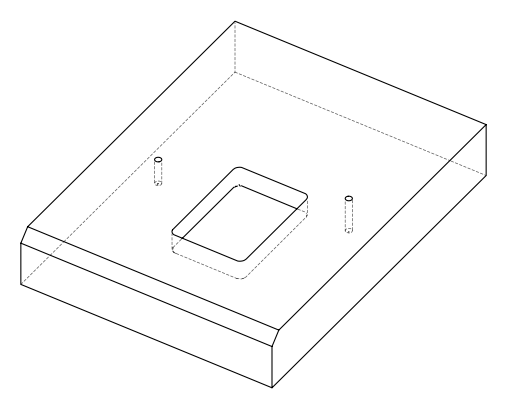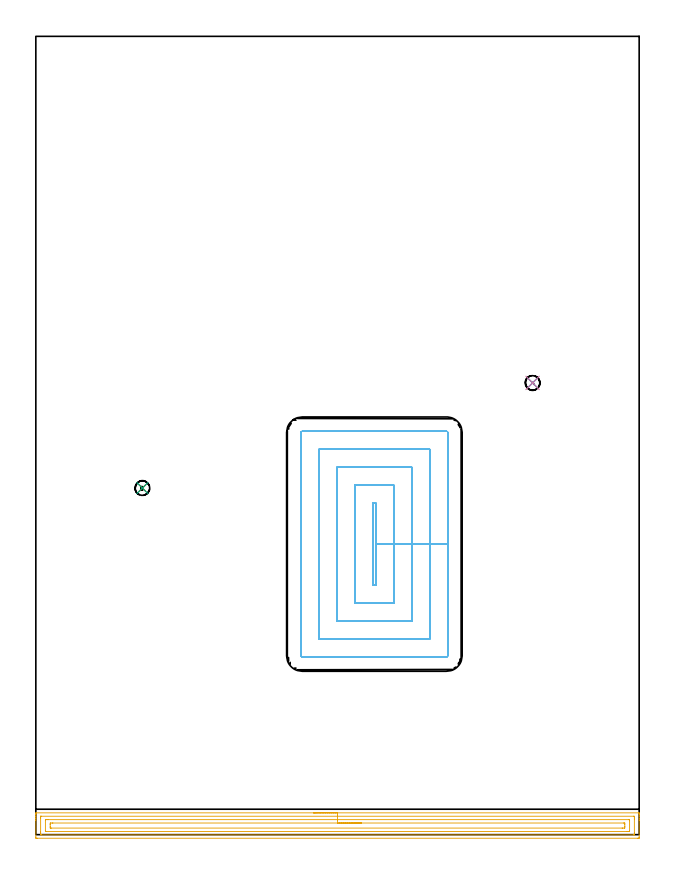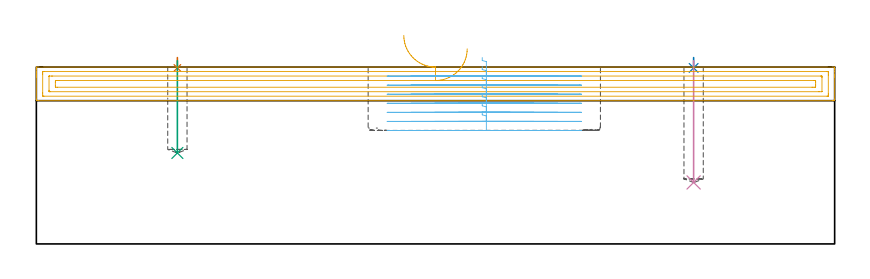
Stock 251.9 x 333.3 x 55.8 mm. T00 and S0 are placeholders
(PLAN: 6 operations, 3 tool changes, 23.1 min)
(1 SPOT_DRILL | STEP1POCKET | NXT0321_9005460120000 | 0.03 min | 1 mm3)
(2 SPOT_DRILL_1 | STEP1POCKET_1 | NXT0321_9005460120000 | 0.03 min | 6 mm3)
(3 DRILL_BLIND_HOLE_INTO_CENTER | STEP1POCKET | NXT0301_032 | 0.12 min | 758 mm3)
(4 DRILL_BLIND_HOLE_INTO_CENTER_1 | STEP1POCKET_1 | NXT0301_032 | 0.16 min | 1033 mm3)
(5 AREA_MILL | FG_CHAMFER_SURFACE | UGT0205_001 | 8.31 min | 14154 mm3)
(6 MILL_RECTANGULAR_POCKET | POCKET_RECTANGULAR_STRAIGHT | UGT0201_092 | Follow Part, ap 3, ae 75% | 14.45 min | 154870 mm3)
(TOOL NXT0321_9005460120000 | NC Spot Drill, 142deg, 12mm, Carbide, Uncoated | D12 PA142 FL30 Z2)
(TOOL NXT0301_032 | Carbide Drill 6.1mm [860.1-0610-031A1-MM 2214] | D6.1 PA140 FL53 Z2)
(TOOL UGT0205_001 | Chamfer Mill 20 x 3 x 45 deg. | D20 FL50 Z2)
(TOOL UGT0201_092 | End mill 12 mm | D12 R1 FL26 Z4)
(OP 1 SPOT_DRILL)
G17 G21 G94 G90
T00 M6
G54
G17 G0 G90 X44.5 Y144.7 S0 M3
G43 Z65.8 H0
G94 G81 G98 Z55.537 F250. R58.8
G80
M5
M2
(OP 2 SPOT_DRILL_1)
G17 G21 G94 G90
T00 M6
G54
G17 G0 G90 X207.4 Y188.6 S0 M3
G43 Z65.8 H0
G94 G81 G98 Z55.537 F250. R58.8
G80
M5
M2
(OP 3 DRILL_BLIND_HOLE_INTO_CENTER)
G17 G21 G94 G90
T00 M6
G54
G17 G0 G90 X44.5 Y144.7 S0 M3
G43 Z65.8 H1
G94 G81 G98 Z28.7 F250. R57.8
G80
M5
M2
(OP 4 DRILL_BLIND_HOLE_INTO_CENTER_1)
G17 G21 G94 G90
T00 M6
G54
G17 G0 G90 X207.4 Y188.6 S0 M3
G43 Z65.8 H1
G94 G81 G98 Z19.4 F250. R57.8
G80
M5
M2
(OP 5 AREA_MILL)
G17 G21 G94 G90
T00 M6
G54
G17 G0 G90 X115.95 Y9.1 S1061 M3
G43 Z65.8 H0
G94 G1 X115.988 Z64.928 F250.
X116.102 Z64.063
X116.291 Z63.212
X116.553 Z62.38
X116.887 Z61.574
X117.29 Z60.8
X117.759 Z60.064
X118.29 Z59.372
X118.879 Z58.729
X119.522 Z58.139
X120.214 Z57.608
X120.95 Z57.14
X121.724 Z56.737
X122.53 Z56.403
X123.362 Z56.141
X124.214 Z55.952
X125.078 Z55.838
X125.95 Z55.8
X251.745
X251.89 Y9.094 Z55.793
X251.9 Y8.785 Z55.484
Y8.38 Z55.08
Y7.767 Z54.461
Y6.578 Z53.275
Y6.004 Z52.698
Y-1.048 Z45.649
X251.897 Y-1.338 Z45.359
X251.89 Y-1.492 Z45.206
X251.735 Y-1.499 Z45.199
X251.299 Y-1.5 Z45.2
X0.601 Y-1.499 Z45.201
X0.149 Y-1.495 Z45.203
X0.009 Y-1.491 Z45.206
X0. Y-1.048 Z45.649
Y6.004 Z52.698
Y6.578 Z53.275
Y6.885 Z53.581
Y7.46 Z54.156
Y7.767 Z54.461
Y8.38 Z55.08
Y8.648 Z55.347
X0.001 Y8.786 Z55.485
X0.01 Y9.094 Z55.793
X0.155 Y9.1 Z55.8
X125.95
Y7.686 Z54.386
X249.514 Y7.685 Z54.385
X249.598 Y7.684 Z54.384
X249.877 Y7.679 Z54.379
X249.89 Y7.588 Z54.288
X249.897 Y7.389 Z54.089
X249.899 Y6.885 Z53.585
X249.9 Y6.504 Z53.204
X249.899 Y0.715 Z47.415
X249.898 Y0.336 Z47.036
X249.89 Y-0.047 Z46.653
X249.885 Y-0.08 Z46.62
X249.868 Y-0.081 Z46.619
X249.818 Y-0.084 Z46.616
X249.717 Y-0.085 Z46.615
X249.514 Y-0.086 Z46.614
X2.386 Y-0.085 Z46.615
X2.302 Y-0.084 Z46.616
X2.023 Y-0.079 Z46.621
X2.01 Y0.012 Z46.712
X2.003 Y0.211 Z46.911
X2.001 Y0.715 Z47.415
X2. Y1.096 Z47.796
X2.001 Y6.885 Z53.585
X2.002 Y7.264 Z53.964
X2.01 Y7.647 Z54.347
X2.015 Y7.68 Z54.38
X2.032 Y7.681 Z54.381
X2.082 Y7.684 Z54.384
X2.183 Y7.685 Z54.385
X2.386 Y7.686 Z54.386
X125.95
Y6.271 Z52.971
X247.459
X247.73 Y6.27 Z52.97
X247.82 Y6.268 Z52.968
X247.883 Y6.265 Z52.965
X247.89 Y6.171 Z52.871
X247.897 Y6.004 Z52.704
X247.9 Y5.836 Z52.536
X247.899 Y1.429 Z48.129
X247.894 Y1.373 Z48.073
X247.89 Y1.335 Z48.035
X247.865 Y1.333 Z48.033
X247.73 Y1.331 Z48.031
X247.109 Y1.329 Z48.029
X246.838
X4.441
X4.17 Y1.33 Z48.03
X4.08 Y1.332 Z48.032
X4.017 Y1.335 Z48.035
X4.01 Y1.429 Z48.129
X4.003 Y1.596 Z48.296
X4. Y1.764 Z48.464
X4.001 Y6.171 Z52.871
X4.006 Y6.227 Z52.927
X4.011 Y6.265 Z52.965
X4.035 Y6.267 Z52.967
X4.17 Y6.269 Z52.969
X4.791 Y6.271 Z52.971
X5.062
X125.95
Y4.857 Z51.557
X245.322
X245.784 Y4.853 Z51.553
X245.89 Y4.85 Z51.55
X245.895 Y4.666 Z51.366
X245.9 Y4.286 Z50.986
Y3.404 Z50.104
X245.899 Y3.359 Z50.059
X245.89 Y2.941 Z49.641
X245.876 Y2.75 Z49.45
X245.674 Y2.746 Z49.446
X245.054 Y2.743 Z49.443
X244.785
X6.578
X6.116 Y2.747 Z49.447
X6.01 Y2.75 Z49.45
X6.005 Y2.934 Z49.634
X6. Y3.314 Z50.014
Y4.196 Z50.896
X6.001 Y4.241 Z50.941
X6.01 Y4.659 Z51.359
X6.024 Y4.85 Z51.55
X6.226 Y4.854 Z51.554
X6.847 Y4.857 Z51.557
X7.115
X125.95
X126.822 Z51.595
X127.687 Z51.709
X128.538 Z51.898
X129.37 Z52.16
X130.176 Z52.494
X130.95 Z52.897
X131.686 Z53.366
X132.378 Z53.897
X133.021 Z54.486
X133.61 Z55.129
X134.142 Z55.822
X134.61 Z56.557
X135.013 Z57.331
X135.347 Z58.137
X135.609 Z58.969
X135.798 Z59.821
X135.912 Z60.686
X135.95 Z61.557
G0 Z65.8
M5
M2
(OP 6 MILL_RECTANGULAR_POCKET)
G17 G21 G94 G90
T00 M6
G54
G17 G0 G90 X140.7 Y107.659 S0 M3
G43 Z65.8 H0
Z58.8
G94 G1 Y104.2 Z57.873 F250.
X142. Z57.525
Y121.3 Z52.943
Y138.4 F500.
X140.7
Y104.2
X142.
Y121.3
X149.5
Y145.9
X133.2
Y96.7
X149.5
Y121.3
X157.
Y153.4
X125.7
Y89.2
X157.
Y121.3
X164.5
Y160.9
X118.2
Y81.7
X164.5
Y121.3
X172.
Y167.9
G3 X171.5 Y168.4 R0.5
G1 X111.2
G3 X110.7 Y167.9 R0.5
G1 Y74.7
G3 X111.2 Y74.2 R0.5
G1 X171.5
G3 X172. Y74.7 R0.5
G1 Y121.3
Y122.3
G0 X140.7 Y107.659 Z55.943
G1 Y104.2 Z55.016 F250.
X142. Z54.668
Y121.3 Z50.086
Y138.4 F500.
X140.7
Y104.2
X142.
Y121.3
X149.5
Y145.9
X133.2
Y96.7
X149.5
Y121.3
X157.
Y153.4
X125.7
Y89.2
X157.
Y121.3
X164.5
Y160.9
X118.2
Y81.7
X164.5
Y121.3
X172.
Y167.9
G3 X171.5 Y168.4 R0.5
G1 X111.2
G3 X110.7 Y167.9 R0.5
G1 Y74.7
G3 X111.2 Y74.2 R0.5
G1 X171.5
G3 X172. Y74.7 R0.5
G1 Y121.3
Y122.3
G0 X140.7 Y107.659 Z53.086
G1 Y104.2 Z52.159 F250.
X142. Z51.81
Y121.3 Z47.229
Y138.4 F500.
X140.7
Y104.2
X142.
Y121.3
X149.5
Y145.9
X133.2
Y96.7
X149.5
Y121.3
X157.
Y153.4
X125.7
Y89.2
X157.
Y121.3
X164.5
Y160.9
X118.2
Y81.7
X164.5
Y121.3
X172.
Y167.9
G3 X171.5 Y168.4 R0.5
G1 X111.2
G3 X110.7 Y167.9 R0.5
G1 Y74.7
G3 X111.2 Y74.2 R0.5
G1 X171.5
G3 X172. Y74.7 R0.5
G1 Y121.3
Y122.3
G0 X140.7 Y107.659 Z50.229
G1 Y104.2 Z49.302 F250.
X142. Z48.953
Y121.3 Z44.371
Y138.4 F500.
X140.7
Y104.2
X142.
Y121.3
X149.5
Y145.9
X133.2
Y96.7
X149.5
Y121.3
X157.
Y153.4
X125.7
Y89.2
X157.
Y121.3
X164.5
Y160.9
X118.2
Y81.7
X164.5
Y121.3
X172.
Y167.9
G3 X171.5 Y168.4 R0.5
G1 X111.2
G3 X110.7 Y167.9 R0.5
G1 Y74.7
G3 X111.2 Y74.2 R0.5
G1 X171.5
G3 X172. Y74.7 R0.5
G1 Y121.3
Y122.3
G0 X140.7 Y107.659 Z47.371
G1 Y104.2 Z46.445 F250.
X142. Z46.096
Y121.3 Z41.514
Y138.4 F500.
X140.7
Y104.2
X142.
Y121.3
X149.5
Y145.9
X133.2
Y96.7
X149.5
Y121.3
X157.
Y153.4
X125.7
Y89.2
X157.
Y121.3
X164.5
Y160.9
X118.2
Y81.7
X164.5
Y121.3
X172.
Y167.9
G3 X171.5 Y168.4 R0.5
G1 X111.2
G3 X110.7 Y167.9 R0.5
G1 Y74.7
G3 X111.2 Y74.2 R0.5
G1 X171.5
G3 X172. Y74.7 R0.5
G1 Y121.3
Y122.3
G0 X140.7 Y107.659 Z44.514
G1 Y104.2 Z43.587 F250.
X142. Z43.239
Y121.3 Z38.657
Y138.4 F500.
X140.7
Y104.2
X142.
Y121.3
X149.5
Y145.9
X133.2
Y96.7
X149.5
Y121.3
X157.
Y153.4
X125.7
Y89.2
X157.
Y121.3
X164.5
Y160.9
X118.2
Y81.7
X164.5
Y121.3
X172.
Y167.9
G3 X171.5 Y168.4 R0.5
G1 X111.2
G3 X110.7 Y167.9 R0.5
G1 Y74.7
G3 X111.2 Y74.2 R0.5
G1 X171.5
G3 X172. Y74.7 R0.5
G1 Y121.3
Y122.3
G0 X140.7 Y107.659 Z41.657
G1 Y104.2 Z40.73 F250.
X142. Z40.382
Y121.3 Z35.8
Y138.4 F500.
X140.7
Y104.2
X142.
Y121.3
X149.5
Y145.9
X133.2
Y96.7
X149.5
Y121.3
X157.
Y153.4
X125.7
Y89.2
X157.
Y121.3
X164.5
Y160.9
X118.2
Y81.7
X164.5
Y121.3
X172.
Y167.9
G3 X171.5 Y168.4 R0.5
G1 X111.2
G3 X110.7 Y167.9 R0.5
G1 Y74.7
G3 X111.2 Y74.2 R0.5
G1 X171.5
G3 X172. Y74.7 R0.5
G1 Y121.3
Y122.3
G0 Z65.8
M5
M2
